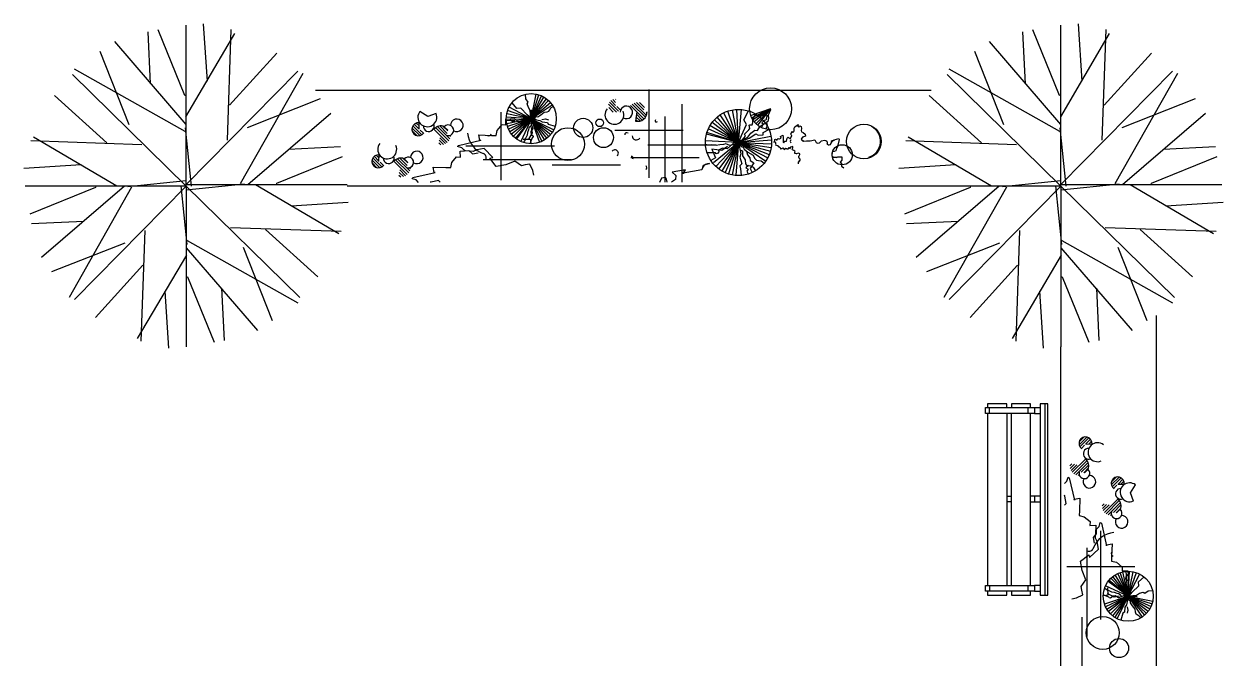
# Model space of a CAD drawing. Header units: millimetres. Extents: x 387 to 811, y 539 to 827.
# Drawn here: x 732.85 to 745.38, y 764.22 to 770.85 of the extents above; entities that cross this region are included whole.
import ezdxf

# ---------------------------------------------------------------- set-up
doc = ezdxf.new("R2010")
doc.units = ezdxf.units.MM
for name, color, linetype in [('LINHA FINA', 8, 'Continuous'), ('MOBILIARIO', 3, 'Continuous'), ('vegetação', 112, 'Continuous')]:
    doc.layers.add(name, color=color, linetype=linetype)

# ---------------------------------------------------------------- blocks, each defined once
blk = doc.blocks.new('T2', base_point=(179.76, 122.92))
for p, q in [((179.76, 122.92), (179.76, 182.32)), ((187.6, 161.67), (186.23, 182.74)), ((166.66, 160.66), (165.76, 179.9)), ((179.27, 156.4), (169.42, 180.59)), ((179.68, 148.48), (197.76, 179.21)), ((158.72, 145.53), (148.04, 172.54)), ((179.77, 145.68), (153.43, 176.25)), ((137.87, 164.08), (179.76, 122.92)), ((179.38, 143.01), (138.6, 166.06)), ((150.5, 138.92), (131.2, 156.4)), ((179.76, 156.27), (179.27, 156.4)), ((181.73, 122.9), (179.52, 144.47)), ((163.39, 138.18), (122.51, 139.57))]:
    blk.add_line(p, q)
blk = doc.blocks.new('AHUA1PL2')
for p, q in [((-0.014, 0.948), (-0.293, 1.634)), ((0, 0), (0, 1.683)), ((0.222, 1.098), (0.183, 1.695)), ((0, 0.645), (-0.746, 1.511)), ((-0.371, 1.069), (-0.397, 1.614)), ((-0.002, 0.724), (0.51, 1.595)), ((-0.596, 0.641), (-0.899, 1.406)), ((-1.187, 1.166), (0, 0)), ((-0.011, 0.569), (-1.166, 1.222)), ((-0.829, 0.453), (-1.376, 0.948)), ((0, 0.945), (-0.014, 0.948)), ((0.056, -0.001), (-0.007, 0.61)), ((-0.464, 0.432), (-1.622, 0.472))]:
    blk.add_line(p, q)
at = {"xscale": 0.02833333322, "yscale": 0.02833333322, "zscale": 0.02833333322}
for p, rotation in [((0, 0.015), 269.9999999999999), ((0, 0), 89.99999999999999), ((0, 0), 180)]:
    blk.add_blockref('T2', p, dxfattribs=dict(at, rotation=rotation))
blk = doc.blocks.new('*X49')
at = {"color": 0}
for p, q in [((50.046, 9.5), (50.248, 9.702)), ((50.07, 9.479), (50.269, 9.678)), ((50.099, 9.463), (50.285, 9.649)), ((50.121, 9.71), (50.15, 9.739)), ((50.127, 9.671), (50.19, 9.734)), ((50.133, 9.632), (50.222, 9.721)), ((50.28, 9.599), (50.294, 9.613)), ((49.714, 9.482), (49.831, 9.6)), ((49.715, 9.528), (49.785, 9.599)), ((49.727, 9.45), (49.863, 9.586)), ((49.748, 9.426), (49.819, 9.498)), ((49.776, 9.41), (49.82, 9.454)), ((49.838, 9.516), (49.887, 9.565)), ((50.135, 9.454), (50.248, 9.567)), ((50.182, 9.456), (50.254, 9.528)), ((49.816, 9.404), (49.821, 9.41))]:
    blk.add_line(p, q, dxfattribs=at)
blk = doc.blocks.new('banco de praça')
at = {"layer": 'MOBILIARIO'}
for p, q in [((1036.547, 73.737), (1036.547, 73.817)), ((1036.547, 73.817), (1038.547, 73.817)), ((1038.547, 73.817), (1038.547, 73.737)), ((1038.547, 73.787), (1036.547, 73.787)), ((1038.547, 73.737), (1036.547, 73.737)), ((1036.587, 73.677), (1036.587, 73.734)), ((1036.647, 73.734), (1036.647, 73.677)), ((1037.52, 73.639), (1037.52, 73.734)), ((1037.58, 73.734), (1037.58, 73.637)), ((1038.447, 73.677), (1038.447, 73.734)), ((1038.507, 73.677), (1038.507, 73.734)), ((1036.547, 73.437), (1036.547, 73.637)), ((1036.547, 73.637), (1036.585, 73.637)), ((1036.647, 73.677), (1036.587, 73.677)), ((1036.587, 73.674), (1036.587, 73.167)), ((1036.647, 73.607), (1036.587, 73.607)), ((1036.647, 73.167), (1036.647, 73.674)), ((1036.65, 73.637), (1038.447, 73.637)), ((1037.58, 73.677), (1037.52, 73.677)), ((1038.507, 73.677), (1038.447, 73.677)), ((1038.447, 73.674), (1038.447, 73.167)), ((1038.507, 73.607), (1038.447, 73.607)), ((1038.507, 73.167), (1038.507, 73.674)), ((1038.51, 73.637), (1038.547, 73.637)), ((1038.547, 73.637), (1038.547, 73.437)), ((1036.585, 73.437), (1036.547, 73.437)), ((1036.65, 73.437), (1038.447, 73.437)), ((1037.52, 73.434), (1037.52, 73.389)), ((1037.58, 73.387), (1037.58, 73.437)), ((1038.547, 73.437), (1038.51, 73.437)), ((1036.547, 73.187), (1036.547, 73.387)), ((1036.547, 73.387), (1036.585, 73.387)), ((1038.447, 73.387), (1036.65, 73.387)), ((1038.51, 73.387), (1038.547, 73.387)), ((1038.547, 73.387), (1038.547, 73.187)), ((1036.585, 73.187), (1036.547, 73.187)), ((1036.647, 73.207), (1036.587, 73.207)), ((1038.445, 73.187), (1036.65, 73.187)), ((1038.447, 73.207), (1038.507, 73.207)), ((1038.547, 73.187), (1038.51, 73.187)), ((1036.587, 73.167), (1036.647, 73.167)), ((1038.447, 73.167), (1038.507, 73.167))]:
    blk.add_line(p, q, dxfattribs=at)

msp = doc.modelspace()

# ---------------------------------------------------------------- linework, layer by layer
at = {"layer": 'LINHA FINA'}
for p, q in [((742.328, 770.16, 54), (735.893, 770.16, 54)), ((741.999, 769.16, 54), (736.222, 769.16, 54)), ((744.682, 754.753, 54), (744.682, 767.807, 54)), ((743.682, 755.083, 54), (743.682, 767.477, 54))]:
    msp.add_line(p, q, dxfattribs=at)
at = {"layer": 'vegetação'}
for p, q in [((739.378, 769.246, -17.14), (739.378, 770.171, -17.14)), ((738.147, 769.864, -17.14), (738.198, 770.121, -17.14)), ((738.147, 769.864, -17.14), (738.227, 770.113, -17.14)), ((738.147, 769.864, -17.14), (738.254, 770.103, -17.14)), ((738.147, 769.864, -17.14), (738.28, 770.089, -17.14)), ((738.147, 769.864, -17.14), (738.305, 770.073, -17.14)), ((738.147, 769.864, -17.14), (738.327, 770.054, -17.14)), ((737.065, 769.887, -17.14), (736.984, 769.941, -17.14)), ((737.152, 769.918, -17.14), (737.065, 769.887, -17.14)), ((737.834, 769.221, -17.14), (737.834, 769.934, -17.14)), ((738.147, 769.864, -17.14), (737.9, 769.95, -17.14)), ((738.147, 769.864, -17.14), (737.915, 769.984, -17.14)), ((738.146, 769.867, -17.14), (738.149, 769.956, -17.14)), ((738.147, 769.864, -17.14), (738.347, 770.033, -17.14)), ((738.147, 769.864, -17.14), (738.365, 770.009, -17.14)), ((739.249, 769.936, -17.14), (739.235, 769.84, -17.14)), ((739.723, 769.199, -17.14), (739.723, 770.017, -17.14)), ((740.313, 769.616, -17.14), (740.158, 769.926, -17.14)), ((740.313, 769.616, -17.14), (740.202, 769.944, -17.14)), ((740.313, 769.616, -17.14), (740.249, 769.956, -17.14)), ((740.313, 769.616, -17.14), (740.297, 769.962, -17.14)), ((740.313, 769.616, -17.14), (740.345, 769.961, -17.14)), ((740.648, 769.968, -17.14), (740.444, 769.897, -17.14)), ((740.648, 769.968, -17.14), (740.451, 769.872, -17.14)), ((740.648, 769.968, -17.14), (740.463, 769.851, -17.14)), ((740.648, 769.968, -17.14), (740.478, 769.831, -17.14)), ((740.648, 769.968, -17.14), (740.494, 769.812, -17.14)), ((740.648, 769.968, -17.14), (740.512, 769.796, -17.14)), ((736.974, 769.755, -17.14), (736.975, 769.822, -17.14)), ((738.147, 769.864, -17.14), (737.886, 769.879, -17.14)), ((738.147, 769.864, -17.14), (737.887, 769.842, -17.14)), ((738.147, 769.864, -17.14), (737.891, 769.915, -17.14)), ((738.147, 769.864, -17.14), (737.891, 769.81, -17.14)), ((738.147, 769.864, -17.14), (737.899, 769.781, -17.14)), ((738.147, 769.864, -17.14), (737.91, 769.754, -17.14)), ((738.147, 769.864, -17.14), (737.924, 769.728, -17.14)), ((738.147, 769.864, -17.14), (737.94, 769.704, -17.14)), ((738.147, 769.864, -17.14), (737.96, 769.682, -17.14)), ((738.147, 769.864, -17.14), (737.981, 769.662, -17.14)), ((738.147, 769.864, -17.14), (737.993, 769.653, -17.14)), ((738.147, 769.864, -17.14), (738.309, 769.658, -17.14)), ((738.147, 769.864, -17.14), (738.331, 769.677, -17.14)), ((738.147, 769.864, -17.14), (738.382, 769.748, -17.14)), ((738.147, 769.864, -17.14), (738.368, 769.723, -17.14)), ((738.147, 769.864, -17.14), (738.351, 769.699, -17.14)), ((738.147, 769.864, -17.14), (738.285, 769.641, -17.14)), ((738.147, 769.864, -17.14), (738.259, 769.627, -17.14)), ((738.147, 769.864, -17.14), (738.232, 769.616, -17.14)), ((738.148, 769.853, -17.14), (738.163, 769.869, -17.14)), ((738.163, 769.869, -17.14), (738.2, 769.855, -17.14)), ((738.258, 769.855, -17.14), (738.295, 769.861, -17.14)), ((738.295, 769.861, -17.14), (738.326, 769.853, -17.14)), ((739.545, 769.199, -17.14), (739.545, 769.887, -17.14)), ((740.313, 769.616, -17.14), (740.036, 769.824, -17.14)), ((740.313, 769.616, -17.14), (740.061, 769.854, -17.14)), ((740.313, 769.616, -17.14), (740.089, 769.88, -17.14)), ((740.313, 769.616, -17.14), (740.12, 769.904, -17.14)), ((740.569, 769.811, -17.14), (740.552, 769.771, -17.14)), ((740.581, 769.845, -17.14), (740.558, 769.822, -17.14)), ((740.558, 769.822, -17.14), (740.569, 769.811, -17.14)), ((740.599, 769.849, -17.14), (740.581, 769.845, -17.14)), ((740.612, 769.9, -17.14), (740.599, 769.849, -17.14)), ((737.238, 769.78, -17.14), (737.275, 769.743, -17.14)), ((738.158, 769.717, -17.14), (738.119, 769.649, -17.14)), ((738.145, 769.771, -17.14), (738.158, 769.717, -17.14)), ((739.022, 769.744, -17.14), (739.735, 769.744, -17.14)), ((740.313, 769.616, -17.14), (739.978, 769.702, -17.14)), ((740.313, 769.616, -17.14), (739.983, 769.721, -17.14)), ((740.313, 769.616, -17.14), (739.997, 769.757, -17.14)), ((740.313, 769.616, -17.14), (740.015, 769.792, -17.14)), ((740.313, 769.616, -17.14), (740.652, 769.68, -17.14)), ((740.426, 769.659, -17.14), (740.495, 769.706, -17.14)), ((740.495, 769.706, -17.14), (740.519, 769.692, -17.14)), ((740.519, 769.692, -17.14), (740.571, 769.696, -17.14)), ((740.57, 769.72, -17.14), (740.631, 769.75, -17.14)), ((740.571, 769.696, -17.14), (740.57, 769.72, -17.14)), ((738.391, 769.578, -17.14), (737.465, 769.578, -17.14)), ((738.061, 769.649, -17.14), (738.136, 769.651, -17.14)), ((738.136, 769.651, -17.14), (738.142, 769.607, -17.14)), ((739.367, 769.59, -17.14), (740.08, 769.59, -17.14)), ((740.137, 769.531, -17.14), (740.035, 769.546, -17.14)), ((740.035, 769.546, -17.14), (740.074, 769.454, -17.14)), ((740.313, 769.616, -17.14), (740.052, 769.401, -17.14)), ((740.313, 769.616, -17.14), (740.077, 769.363, -17.14)), ((740.313, 769.616, -17.14), (740.107, 769.339, -17.14)), ((740.198, 769.573, -17.14), (740.137, 769.531, -17.14)), ((740.313, 769.616, -17.14), (740.139, 769.317, -17.14)), ((740.313, 769.616, -17.14), (740.174, 769.3, -17.14)), ((740.313, 769.616, -17.14), (740.21, 769.286, -17.14)), ((740.313, 769.616, -17.14), (740.248, 769.277, -17.14)), ((740.313, 769.616, -17.14), (740.286, 769.272, -17.14)), ((740.313, 769.616, -17.14), (740.657, 769.642, -17.14)), ((740.313, 769.616, -17.14), (740.634, 769.49, -17.14)), ((740.313, 769.616, -17.14), (740.618, 769.454, -17.14)), ((740.313, 769.616, -17.14), (740.598, 769.421, -17.14)), ((740.313, 769.616, -17.14), (740.658, 769.603, -17.14)), ((740.313, 769.616, -17.14), (740.654, 769.564, -17.14)), ((740.313, 769.616, -17.14), (740.646, 769.526, -17.14)), ((740.316, 769.62, -17.14), (740.426, 769.659, -17.14)), ((736.555, 769.418, -17.14), (736.556, 769.486, -17.14)), ((736.819, 769.444, -17.14), (736.856, 769.407, -17.14)), ((738.569, 769.435, -17.14), (737.643, 769.435, -17.14)), ((739.188, 769.459, -17.14), (739.901, 769.459, -17.14)), ((740.074, 769.454, -17.14), (740.024, 769.427, -17.14)), ((740.328, 769.539, -17.14), (740.355, 769.528, -17.14)), ((740.355, 769.528, -17.14), (740.355, 769.476, -17.14)), ((740.355, 769.476, -17.14), (740.382, 769.434, -17.14)), ((740.382, 769.434, -17.14), (740.387, 769.392, -17.14)), ((740.395, 769.526, -17.14), (740.406, 769.485, -17.14)), ((740.406, 769.485, -17.14), (740.433, 769.456, -17.14)), ((740.433, 769.456, -17.14), (740.436, 769.426, -17.14)), ((740.436, 769.426, -17.14), (740.472, 769.402, -17.14)), ((738.367, 769.38, -17.14), (739.08, 769.38, -17.14)), ((740.387, 769.392, -17.14), (740.398, 769.379, -17.14)), ((740.398, 769.379, -17.14), (740.411, 769.375, -17.14)), ((740.411, 769.375, -17.14), (740.44, 769.371, -17.14)), ((740.472, 769.402, -17.14), (740.436, 769.342, -17.14)), ((740.436, 769.342, -17.14), (740.456, 769.302, -17.14)), ((740.44, 769.371, -17.14), (740.467, 769.358, -17.14)), ((740.467, 769.358, -17.14), (740.491, 769.32, -17.14)), ((743.94, 766.463, -17.14), (744.008, 766.462, -17.14)), ((743.966, 766.198, -17.14), (743.928, 766.162, -17.14)), ((744.277, 766.044, -17.14), (744.344, 766.043, -17.14)), ((744.409, 765.953, -17.14), (744.463, 766.034, -17.14)), ((744.44, 765.866, -17.14), (744.409, 765.953, -17.14)), ((744.302, 765.78, -17.14), (744.265, 765.743, -17.14)), ((744.1, 764.627, -17.14), (744.1, 765.553, -17.14)), ((743.957, 764.449, -17.14), (743.957, 765.375, -17.14)), ((743.743, 765.183, -17.14), (744.456, 765.183, -17.14)), ((744.386, 764.87, -17.14), (744.184, 765.037, -17.14)), ((744.386, 764.87, -17.14), (744.204, 765.058, -17.14)), ((744.386, 764.87, -17.14), (744.226, 765.077, -17.14)), ((744.386, 764.87, -17.14), (744.25, 765.094, -17.14)), ((744.386, 764.87, -17.14), (744.276, 765.108, -17.14)), ((744.386, 764.87, -17.14), (744.303, 765.119, -17.14)), ((744.386, 764.87, -17.14), (744.331, 765.126, -17.14)), ((744.386, 764.87, -17.14), (744.364, 765.131, -17.14)), ((744.386, 764.87, -17.14), (744.401, 765.132, -17.14)), ((744.386, 764.87, -17.14), (744.437, 765.127, -17.14)), ((744.386, 764.87, -17.14), (744.472, 765.118, -17.14)), ((744.386, 764.87, -17.14), (744.506, 765.103, -17.14)), ((744.171, 764.957, -17.14), (744.173, 764.881, -17.14)), ((744.386, 764.87, -17.14), (744.175, 765.025, -17.14)), ((744.173, 764.881, -17.14), (744.129, 764.876, -17.14)), ((744.386, 764.87, -17.14), (744.138, 764.786, -17.14)), ((744.386, 764.87, -17.14), (744.149, 764.759, -17.14)), ((744.386, 764.87, -17.14), (744.163, 764.733, -17.14)), ((744.239, 764.86, -17.14), (744.171, 764.899, -17.14)), ((744.386, 764.87, -17.14), (744.18, 764.709, -17.14)), ((744.386, 764.87, -17.14), (744.199, 764.687, -17.14)), ((744.386, 764.87, -17.14), (744.221, 764.667, -17.14)), ((744.293, 764.872, -17.14), (744.239, 764.86, -17.14)), ((744.386, 764.87, -17.14), (744.245, 764.65, -17.14)), ((744.386, 764.87, -17.14), (744.27, 764.636, -17.14)), ((744.375, 764.87, -17.14), (744.391, 764.855, -17.14)), ((744.391, 764.855, -17.14), (744.376, 764.818, -17.14)), ((744.386, 764.87, -17.14), (744.595, 764.713, -17.14)), ((744.386, 764.87, -17.14), (744.576, 764.691, -17.14)), ((744.386, 764.87, -17.14), (744.555, 764.671, -17.14)), ((744.386, 764.87, -17.14), (744.531, 764.653, -17.14)), ((744.386, 764.87, -17.14), (744.643, 764.82, -17.14)), ((744.386, 764.87, -17.14), (744.635, 764.791, -17.14)), ((744.386, 764.87, -17.14), (744.625, 764.764, -17.14)), ((744.386, 764.87, -17.14), (744.611, 764.738, -17.14)), ((744.389, 764.872, -17.14), (744.478, 764.869, -17.14)), ((744.383, 764.723, -17.14), (744.375, 764.692, -17.14)), ((744.376, 764.76, -17.14), (744.383, 764.723, -17.14)), ((743.902, 764.65, -17.14), (743.902, 763.937, -17.14))]:
    msp.add_line(p, q, dxfattribs=at)
at = {"layer": 'vegetação', "elevation": -17.14}
for points in [[(738.143, 769.875), (738.136, 769.949), (738.117, 769.981), (738.106, 770.021), (738.116, 770.038), (738.092, 770.071), (738.086, 770.118)], [(738.142, 769.873), (738.104, 769.906), (738.038, 769.976), (737.997, 769.97), (737.946, 770.031)], [(738.157, 769.865), (738.186, 769.871), (738.196, 769.886), (738.215, 769.884), (738.247, 769.904), (738.283, 769.934), (738.312, 769.936), (738.332, 769.943), (738.34, 769.958), (738.351, 769.977), (738.376, 769.992)], [(740.321, 769.627), (740.343, 769.69), (740.396, 769.805), (740.368, 769.853), (740.418, 769.946)], [(740.648, 769.958), (740.624, 769.9), (740.627, 769.869), (740.619, 769.835), (740.605, 769.826), (740.611, 769.793), (740.597, 769.755)], [(738.174, 769.275), (738.165, 769.324), (738.133, 769.389), (738.084, 769.38), (738.044, 769.372), (737.974, 769.42), (737.88, 769.382), (737.782, 769.364), (737.714, 769.453), (737.744, 769.458), (737.655, 769.553), (737.577, 769.539), (737.539, 769.522), (737.457, 769.527), (737.445, 769.534), (737.42, 769.56), (737.377, 769.573), (737.385, 769.584), (737.619, 769.638), (737.609, 769.636), (737.598, 769.695), (737.731, 769.69), (737.782, 769.689), (737.792, 769.742), (737.842, 769.802), (737.883, 769.799), (737.882, 769.86), (737.972, 769.867), (738.009, 769.833), (738.068, 769.844)], [(738.147, 769.86), (738.039, 769.626)], [(738.148, 769.841), (738.151, 769.822), (738.145, 769.795), (738.141, 769.786), (738.121, 769.767), (738.117, 769.748), (738.109, 769.719), (738.104, 769.692), (738.091, 769.664), (738.085, 769.658), (738.081, 769.636), (738.064, 769.616)], [(738.149, 769.862), (738.139, 769.824), (738.163, 769.763), (738.142, 769.729), (738.146, 769.693), (738.158, 769.691), (738.167, 769.677), (738.165, 769.666), (738.157, 769.663), (738.132, 769.603)], [(738.147, 769.864), (738.238, 769.847), (738.261, 769.831), (738.316, 769.824), (738.324, 769.806), (738.349, 769.801), (738.397, 769.786)], [(740.324, 769.628), (740.412, 769.672), (740.441, 769.712), (740.485, 769.745), (740.51, 769.74), (740.539, 769.786), (740.594, 769.817)], [(740.35, 769.641), (740.385, 769.683), (740.375, 769.702), (740.393, 769.721), (740.422, 769.748), (740.432, 769.763), (740.426, 769.796), (740.431, 769.8), (740.447, 769.799), (740.456, 769.801), (740.464, 769.824), (740.464, 769.855), (740.49, 769.913)], [(740.94, 769.391), (740.939, 769.394), (740.939, 769.395), (740.939, 769.4), (740.939, 769.403), (740.939, 769.406), (740.942, 769.408), (740.943, 769.413), (740.946, 769.417), (740.95, 769.421), (740.953, 769.425), (740.956, 769.432), (740.959, 769.436), (740.959, 769.441), (740.951, 769.449), (740.951, 769.451), (740.948, 769.452), (740.943, 769.458), (740.942, 769.465), (740.942, 769.471), (740.946, 769.477), (740.953, 769.49), (740.953, 769.495), (740.948, 769.501), (740.935, 769.503), (740.92, 769.496), (740.916, 769.496), (740.901, 769.501), (740.901, 769.507), (740.902, 769.514), (740.904, 769.518), (740.901, 769.526), (740.891, 769.531), (740.879, 769.537), (740.875, 769.547), (740.877, 769.553), (740.88, 769.561), (740.88, 769.572), (740.857, 769.567), (740.847, 769.55), (740.847, 769.55), (740.845, 769.55), (740.844, 769.558), (740.841, 769.558), (740.841, 769.558), (740.838, 769.558), (740.833, 769.555), (740.833, 769.553), (740.831, 769.545), (740.83, 769.544), (740.827, 769.544), (740.823, 769.544), (740.819, 769.547), (740.817, 769.55), (740.809, 769.551), (740.789, 769.54), (740.789, 769.54), (740.792, 769.544), (740.775, 769.555), (740.771, 769.553), (740.765, 769.55), (740.752, 769.548), (740.754, 769.55), (740.754, 769.556), (740.749, 769.561), (740.74, 769.566), (740.738, 769.564), (740.737, 769.569), (740.719, 769.58), (740.702, 769.588), (740.708, 769.594), (740.704, 769.603), (740.702, 769.61), (740.699, 769.616), (740.694, 769.618), (740.691, 769.619), (740.683, 769.619), (740.685, 769.624), (740.688, 769.626), (740.691, 769.63), (740.694, 769.635), (740.692, 769.641), (740.692, 769.648), (740.7, 769.651), (740.707, 769.646), (740.71, 769.643), (740.715, 769.638), (740.718, 769.64), (740.715, 769.644), (740.726, 769.657), (740.727, 769.657), (740.734, 769.652), (740.74, 769.652), (740.759, 769.66), (740.751, 769.678), (740.776, 769.692), (740.781, 769.67), (740.779, 769.64), (740.779, 769.618), (740.786, 769.613), (740.789, 769.615), (740.793, 769.629), (740.798, 769.63), (740.811, 769.63), (740.814, 769.63), (740.819, 769.643), (740.819, 769.648), (740.822, 769.66), (740.831, 769.67), (740.838, 769.665), (740.85, 769.659), (740.853, 769.654), (740.866, 769.678), (740.871, 769.687), (740.864, 769.695), (740.86, 769.703), (740.875, 769.734), (740.877, 769.723), (740.885, 769.722), (740.891, 769.73), (740.896, 769.737), (740.893, 769.745), (740.894, 769.766), (740.902, 769.778), (740.937, 769.804), (740.934, 769.786), (740.945, 769.775), (740.954, 769.789), (740.969, 769.782), (740.972, 769.763), (740.969, 769.739), (740.973, 769.728), (740.989, 769.719), (741.008, 769.701), (741.013, 769.681), (740.992, 769.674), (740.983, 769.671), (740.969, 769.651), (740.978, 769.635), (740.994, 769.629), (741.022, 769.632), (741.062, 769.632), (741.109, 769.644), (741.115, 769.635), (741.118, 769.63), (741.123, 769.615), (741.14, 769.608), (741.159, 769.613), (741.166, 769.619), (741.181, 769.633), (741.213, 769.64), (741.227, 769.637), (741.235, 769.63), (741.238, 769.613), (741.238, 769.6), (741.249, 769.591), (741.275, 769.596), (741.282, 769.607), (741.297, 769.632), (741.311, 769.644), (741.361, 769.657), (741.364, 769.646), (741.349, 769.575), (741.336, 769.555), (741.33, 769.528), (741.311, 769.522), (741.293, 769.517), (741.289, 769.504), (741.289, 769.477), (741.301, 769.462), (741.336, 769.46), (741.35, 769.466), (741.393, 769.465), (741.394, 769.447), (741.393, 769.429), (741.377, 769.41), (741.388, 769.4), (741.391, 769.369), (741.413, 769.351)], [(740.308, 769.616), (739.967, 769.632)], [(740.285, 769.605), (740.262, 769.592), (740.226, 769.585), (740.214, 769.586), (740.18, 769.601), (740.156, 769.596), (740.117, 769.592), (740.081, 769.585), (740.04, 769.587), (740.03, 769.591), (740, 769.586), (739.967, 769.596)], [(740.311, 769.613), (740.26, 769.607), (740.196, 769.548), (740.145, 769.557), (740.103, 769.534), (740.106, 769.519), (740.093, 769.501), (740.078, 769.498), (740.071, 769.506), (739.985, 769.507)], [(740.313, 769.616), (740.336, 769.497), (740.327, 769.461), (740.347, 769.391), (740.328, 769.372), (740.335, 769.339), (740.34, 769.272)], [(740.319, 769.605), (740.34, 769.572), (740.363, 769.567), (740.371, 769.544), (740.41, 769.514), (740.465, 769.484), (740.481, 769.45), (740.501, 769.429), (740.523, 769.427), (740.551, 769.423), (740.582, 769.399)], [(740.997, 769.63), (740.975, 769.64)], [(736.969, 769.198), (736.943, 769.224), (736.901, 769.236), (736.909, 769.248), (737.142, 769.302), (737.132, 769.3), (737.121, 769.359), (737.254, 769.353), (737.305, 769.353), (737.316, 769.405), (737.365, 769.466), (737.406, 769.463), (737.405, 769.524), (737.495, 769.531), (737.532, 769.497), (737.591, 769.508)], [(740.942, 769.406), (740.939, 769.411), (740.943, 769.419), (740.948, 769.425), (740.956, 769.435), (740.957, 769.441)], [(740.009, 769.397), (739.942, 769.374), (739.93, 769.331), (739.734, 769.295), (739.758, 769.33), (739.62, 769.304), (739.657, 769.27), (739.654, 769.229), (739.614, 769.199)], [(740.419, 769.374), (740.391, 769.349), (740.413, 769.335), (740.401, 769.314), (740.413, 769.286)], [(737.196, 769.199), (737.178, 769.217), (737.1, 769.202), (737.092, 769.199)], [(739.569, 769.199), (739.562, 769.232), (739.549, 769.25), (739.509, 769.243), (739.487, 769.198)], [(743.72, 766.049), (743.746, 766.074), (743.758, 766.117), (743.77, 766.109), (743.824, 765.876), (743.822, 765.885), (743.881, 765.897), (743.875, 765.763), (743.874, 765.713), (743.927, 765.702), (743.987, 765.653), (743.985, 765.611), (744.046, 765.613), (744.052, 765.523), (744.019, 765.486), (744.03, 765.427)], [(743.72, 765.822), (743.739, 765.84), (743.724, 765.918), (743.72, 765.926)], [(743.796, 764.843), (743.846, 764.853), (743.911, 764.885), (743.901, 764.934), (743.894, 764.973), (743.942, 765.043), (743.904, 765.138), (743.886, 765.236), (743.975, 765.303), (743.98, 765.274), (744.075, 765.363), (744.061, 765.441), (744.043, 765.479), (744.048, 765.561), (744.056, 765.573), (744.082, 765.598), (744.094, 765.641), (744.106, 765.633), (744.16, 765.399), (744.158, 765.409), (744.217, 765.42), (744.212, 765.287), (744.211, 765.236), (744.264, 765.225), (744.324, 765.176), (744.321, 765.135), (744.382, 765.136), (744.389, 765.046), (744.355, 765.009), (744.366, 764.95)], [(744.395, 764.876), (744.428, 764.914), (744.498, 764.98), (744.492, 765.021), (744.553, 765.072)], [(744.363, 764.87), (744.344, 764.867), (744.316, 764.872), (744.308, 764.877), (744.288, 764.897), (744.27, 764.9), (744.241, 764.908), (744.214, 764.914), (744.186, 764.926), (744.18, 764.932), (744.158, 764.937), (744.138, 764.953)], [(744.382, 764.871), (744.147, 764.979)], [(744.397, 764.875), (744.471, 764.882), (744.503, 764.901), (744.543, 764.912), (744.56, 764.902), (744.593, 764.926), (744.64, 764.932)], [(744.384, 764.868), (744.346, 764.878), (744.285, 764.855), (744.251, 764.876), (744.215, 764.871), (744.213, 764.86), (744.199, 764.851), (744.188, 764.853), (744.185, 764.861), (744.125, 764.886)], [(744.386, 764.87), (744.369, 764.78), (744.352, 764.757), (744.346, 764.702), (744.328, 764.694), (744.323, 764.669), (744.308, 764.621)], [(744.387, 764.861), (744.393, 764.831), (744.407, 764.822), (744.406, 764.803), (744.426, 764.771), (744.456, 764.734), (744.457, 764.706), (744.465, 764.686), (744.48, 764.678), (744.499, 764.667), (744.514, 764.642)]]:
    msp.add_lwpolyline(points, dxfattribs=at)
at = {"layer": 'vegetação'}
for centre, radius in [((740.648, 769.968, -17.14), 0.219), ((738.147, 769.864, -17.14), 0.262), ((740.313, 769.616, -17.14), 0.346), ((738.69, 769.768, -17.14), 0.1), ((738.863, 769.821, -17.14), 0.0399), ((741.623, 769.626, -17.14), 0.182), ((738.531, 769.598, -17.14), 0.172), ((738.902, 769.666, -17.14), 0.104), ((741.397, 769.487, -17.14), 0.105), ((744.386, 764.87, -17.14), 0.262), ((744.12, 764.487, -17.14), 0.172), ((744.29, 764.328, -17.14), 0.1)]:
    msp.add_circle(centre, radius, dxfattribs=at)
for centre, radius, start, end in [((737.061, 769.879, -17.14), 0.0989, 141.3081, 23.4124), ((739.016, 769.905, -17.14), 0.0989, 141.3081, 23.4124), ((739.141, 769.93, -17.14), 0.0656, 240.8846, 177.2516), ((739.259, 769.936, -17.14), 0.0989, 256.3081, 0.7141), ((736.967, 769.754, -17.14), 0.0683, 83.8246, 325.9288), ((737.076, 769.787, -17.14), 0.0562, 178.3522, 23.4124), ((737.28, 769.743, -17.14), 0.0562, 256.3081, 138.4124), ((737.37, 769.795, -17.14), 0.0656, 239.1947, 181.3137), ((737.963, 769.885, -17.14), 0.0484, 210.7276, 288.1148), ((739.454, 769.843, -17.14), 0.0129, 134.5774, 328.1707), ((737.204, 769.69, -17.14), 0.0989, 68.5192, 138.4124), ((737.731, 769.734, -17.14), 0.25, 184.5197, 249.8962), ((737.704, 769.71, -17.14), 0.0243, 236.8818, 349.5656), ((739.144, 769.698, -17.14), 0.02, 44.2385, 191.4986), ((739.245, 769.687, -17.14), 0.044, 181.6069, 325.0328), ((740.993, 769.651, -17.14), 0.0214, 93.4323, 262.3221), ((741.623, 769.627, -17.14), 0.174, 287.4206, 63.301), ((736.642, 769.543, -17.14), 0.0989, 141.3081, 23.4124), ((740.885, 769.627, -17.14), 0.0308, 146.9917, 213.0083), ((741.258, 769.612, -17.14), 0.0226, 196.8032, 3.4305), ((741.304, 769.614, -17.14), 0.0235, 61.4699, 183.4305), ((736.549, 769.418, -17.14), 0.0683, 83.8246, 325.9288), ((736.658, 769.451, -17.14), 0.0562, 178.3522, 23.4124), ((736.785, 769.354, -17.14), 0.0989, 68.5192, 138.4124), ((736.861, 769.406, -17.14), 0.0562, 256.3081, 138.4124), ((736.951, 769.459, -17.14), 0.0656, 239.1947, 181.3137), ((737.628, 769.454, -17.14), 0.0486, 337.9775, 69.8962), ((739.022, 769.502, -17.14), 0.0353, 314.7835, 143.4563), ((739.196, 769.454, -17.14), 0.0167, 320.6407, 106.8038), ((741.327, 769.532, -17.14), 0.0712, 241.496, 284.6927), ((739.322, 769.352, -17.14), 0.0328, 321.5386, 38.4614), ((739.734, 769.309, -17.14), 0.0166, 252.5188, 120.9173), ((740, 769.328, -17.14), 0.0665, 80.4628, 158.0607), ((743.94, 766.469, -17.14), 0.0683, 353.8246, 235.9288), ((743.973, 766.36, -17.14), 0.0562, 88.3522, 293.4124), ((744.065, 766.376, -17.14), 0.0989, 51.3081, 293.4124), ((743.875, 766.233, -17.14), 0.0989, 338.5192, 48.4124), ((743.928, 766.156, -17.14), 0.0562, 166.3081, 48.4124), ((743.981, 766.067, -17.14), 0.0656, 149.1947, 91.3137), ((744.276, 766.05, -17.14), 0.0683, 353.8246, 235.9288), ((744.401, 765.957, -17.14), 0.0989, 51.3081, 293.4124), ((744.309, 765.941, -17.14), 0.0562, 88.3522, 293.4124), ((744.212, 765.814, -17.14), 0.0989, 338.5192, 48.4124), ((744.265, 765.738, -17.14), 0.0562, 166.3081, 48.4124), ((744.317, 765.648, -17.14), 0.0656, 149.1947, 91.3137), ((744.256, 765.287, -17.14), 0.25, 94.5197, 159.8962), ((743.976, 765.39, -17.14), 0.0486, 247.9775, 339.8962), ((744.232, 765.314, -17.14), 0.0243, 146.8818, 259.5656), ((744.407, 765.055, -17.14), 0.0484, 120.7276, 198.1148)]:
    msp.add_arc(centre, radius, start, end, dxfattribs=at)

# ---------------------------------------------------------------- block references
at = {"layer": 'MOBILIARIO', "xscale": -1, "rotation": 270}
msp.add_blockref('banco de praça', (669.729, -271.664, -88.28), dxfattribs=at)
at = {"layer": 'vegetação'}
for p in [(734.54, 769.16, 54), (743.682, 769.16, 54)]:
    msp.add_blockref('AHUA1PL2', p, dxfattribs=at)
at = {"layer": 'vegetação', "xscale": -0.6914459573085878, "yscale": 0.6914459573085878, "zscale": 0.691445957308602}
for p, rotation in [((704.581, 776.571, -17.14), 180), ((702.526, 776.325, -17.14), 180), ((702.108, 775.989, -17.14), 180), ((750.51, 800.91, -17.14), 90), ((750.847, 800.491, -17.14), 90)]:
    msp.add_blockref('*X49', p, dxfattribs=dict(at, rotation=rotation))

doc.saveas('drawing.dxf')
